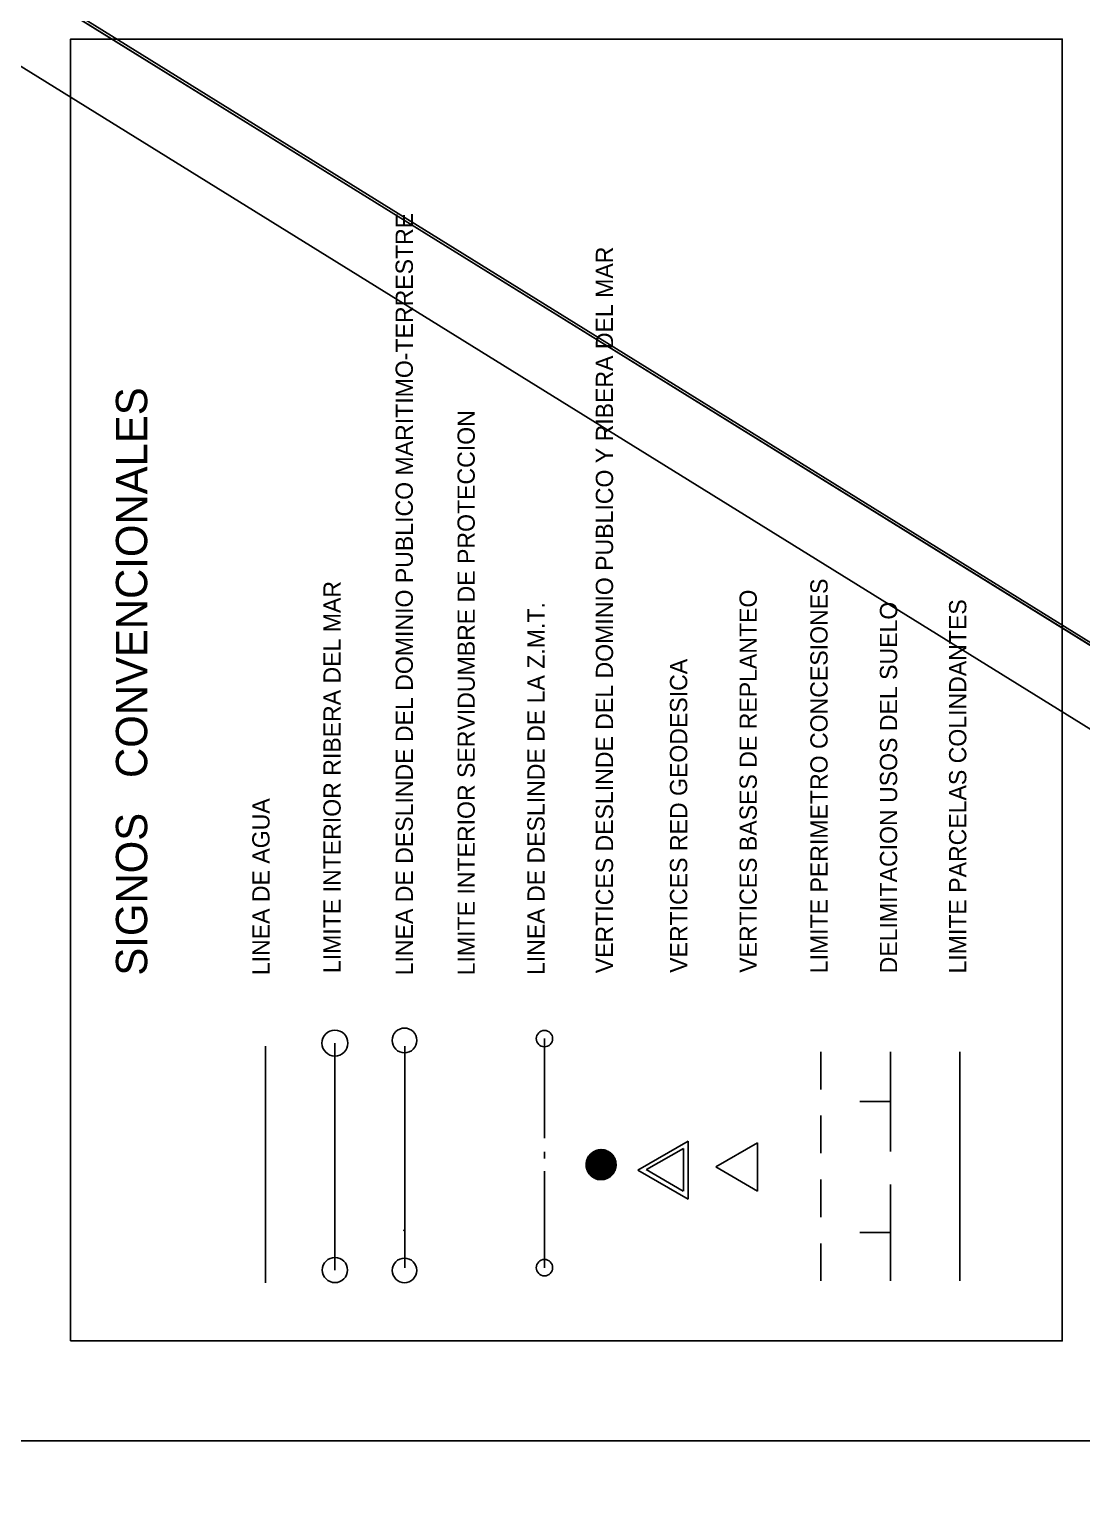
# Model space of a CAD drawing. Extents: x 730654 to 731244, y 4379381 to 4380408.
# Drawn here: x 730786.8 to 730862.4, y 4380216 to 4380322.5 of the extents above; entities that cross this region are included whole.
import ezdxf
from ezdxf.enums import TextEntityAlignment as Align

# ---------------------------------------------------------------- set-up
doc = ezdxf.new("R2010")
doc.units = 0
doc.linetypes.add('DASHED', pattern=[0])
doc.layers.get('0').update_dxf_attribs({"linetype": 'CONTINUOUS'})

msp = doc.modelspace()

# ---------------------------------------------------------------- linework, layer by layer
at = {"color": 0, "linetype": 'CONTINUOUS'}
for p, q in [((730803.77, 4380232.37), (730803.77, 4380249.37)), ((730813.79, 4380233.45), (730813.79, 4380249.37)), ((730823.83, 4380242.75), (730823.83, 4380249.92)), ((730843.69, 4380246.27), (730843.69, 4380248.97)), ((730843.69, 4380246.27), (730843.69, 4380248.97)), ((730848.69, 4380241.8), (730848.69, 4380248.97)), ((730848.69, 4380245.39), (730846.5, 4380245.39)), ((730843.69, 4380241.68), (730843.69, 4380244.38)), ((730843.69, 4380241.68), (730843.69, 4380244.38)), ((730823.83, 4380241.3), (730823.83, 4380241.78)), ((730834.15, 4380242.55), (730830.54, 4380240.47)), ((730834.15, 4380242.55), (730830.54, 4380240.47)), ((730833.83, 4380242.03), (730831.16, 4380240.5)), ((730833.83, 4380238.96), (730833.83, 4380242.03)), ((730834.15, 4380238.38), (730834.15, 4380242.55)), ((730834.15, 4380238.38), (730834.15, 4380242.55)), ((730839.15, 4380242.42), (730836.14, 4380240.69)), ((730839.15, 4380242.42), (730836.14, 4380240.69)), ((730839.15, 4380238.95), (730839.15, 4380242.42)), ((730839.15, 4380238.95), (730839.15, 4380242.42)), ((730831.14, 4380240.5), (730833.8, 4380238.96)), ((730836.14, 4380240.69), (730839.15, 4380238.95)), ((730836.14, 4380240.69), (730839.15, 4380238.95)), ((730823.83, 4380233.45), (730823.83, 4380240.38)), ((730830.54, 4380240.47), (730834.15, 4380238.38)), ((730830.54, 4380240.47), (730834.15, 4380238.38)), ((730843.69, 4380237.09), (730843.69, 4380239.79)), ((730843.69, 4380237.09), (730843.69, 4380239.79)), ((730848.69, 4380232.5), (730848.69, 4380239.43)), ((730843.69, 4380232.5), (730843.69, 4380235.2)), ((730843.69, 4380232.5), (730843.69, 4380235.2)), ((730848.69, 4380235.97), (730846.5, 4380235.97))]:
    msp.add_line(p, q, dxfattribs=at)
at = {"color": 0, "linetype": 'DASHED'}
for p, q in [((730808.77, 4380233.28), (730808.77, 4380249.6)), ((730853.69, 4380232.5), (730853.69, 4380248.97))]:
    msp.add_line(p, q, dxfattribs=at)
at = {"color": 0, "linetype": 'CONTINUOUS'}
msp.add_lwpolyline([(730789.77, 4380228.19), (730789.77, 4380321.78), (730861.04, 4380321.78), (730861.04, 4380228.19)], close=True, dxfattribs=at)
for centre, radius in [((730808.77, 4380249.6), 0.933), ((730813.77, 4380249.79), 0.89), ((730823.83, 4380249.92), 0.588), ((730808.77, 4380233.28), 0.907), ((730813.77, 4380233.25), 0.88), ((730823.83, 4380233.45), 0.588)]:
    msp.add_circle(centre, radius, dxfattribs=at)
msp.add_point((730813.74, 4380236.14), dxfattribs=at)
msp.add_point((730813.74, 4380236.14), dxfattribs=at)
msp.add_point((730813.74, 4380236.14), dxfattribs=at)
msp.add_point((730813.74, 4380236.14), dxfattribs=at)
msp.add_point((730813.74, 4380236.14), dxfattribs=at)
msp.add_point((730813.74, 4380236.14), dxfattribs=at)

# ---------------------------------------------------------------- texts
for s, p in [('LINEA DE DESLINDE DEL DOMINIO PUBLICO MARITIMO-TERRESTRE', (730814.37, 4380254.47)), ('VERTICES DESLINDE DEL DOMINIO PUBLICO Y RIBERA DEL MAR', (730828.76, 4380254.62)), ('LIMITE INTERIOR SERVIDUMBRE DE PROTECCION', (730818.82, 4380254.47)), ('LIMITE INTERIOR RIBERA DEL MAR', (730809.18, 4380254.63)), ('VERTICES BASES DE REPLANTEO', (730839.09, 4380254.65)), ('LIMITE PERIMETRO CONCESIONES', (730844.18, 4380254.62)), ('LINEA DE DESLINDE DE LA Z.M.T.', (730823.84, 4380254.49)), ('DELIMITACION USOS DEL SUELO', (730849.18, 4380254.61)), ('LIMITE PARCELAS COLINDANTES', (730854.15, 4380254.6)), ('VERTICES RED GEODESICA', (730834.09, 4380254.65)), ('LINEA DE AGUA', (730804.07, 4380254.48))]:
    msp.add_text(s, height=1.24, rotation=90, dxfattribs=at).set_placement(p)
msp.add_text('SIGNOS   CONVENCIONALES   ', height=2.25, rotation=90, dxfattribs=at).set_placement((730794.15, 4380276.85), align=Align.MIDDLE)

# ---------------------------------------------------------------- meshes
mesh = msp.add_polyface(dxfattribs=at)
corners = [(730654.5, 4379381), (730654.5, 4379381), (730654.5, 4379571.96), (730962.5, 4379381), (730654.5, 4379746.49), (731244, 4379381), (730654.5, 4380407.5), (731244, 4380042.01), (731244, 4380407.5)]
mesh.append_faces([[corners[k] for k in face] for face in [(0, 1, 3, 2), (2, 3, 5, 4), (4, 5, 7, 6), (6, 7, 8, 8)]], dxfattribs={"vtx0": -1, "vtx2": -1, "color": 0})
mesh = msp.add_polyface(dxfattribs=at)
corners = [(730664.5, 4380221), (730664.5, 4380221), (730664.5, 4380395.27), (730945.58, 4380221), (730664.5, 4380401.5), (730945.58, 4380227.23), (730945.58, 4380401.5)]
mesh.append_faces([[corners[k] for k in face] for face in [(0, 1, 3, 2), (2, 3, 5, 4), (4, 5, 6, 6)]], dxfattribs={"vtx0": -1, "vtx2": -1, "color": 0})
mesh = msp.add_polyface(dxfattribs=at)
corners = [(730827.35, 4380239.93), (730827.29, 4380239.97), (730827.37, 4380239.92), (730827.23, 4380240.01), (730827.4, 4380239.91), (730827.22, 4380240.02), (730827.41, 4380239.9), (730827.18, 4380240.05), (730827.47, 4380239.87), (730827.18, 4380240.05), (730827.47, 4380239.87), (730827.16, 4380240.07), (730827.53, 4380239.84), (730827.13, 4380240.1), (730827.57, 4380239.83), (730827.11, 4380240.12), (730827.6, 4380239.82), (730827.09, 4380240.15), (730827.65, 4380239.8), (730827.08, 4380240.16), (730827.66, 4380239.8), (730827.04, 4380240.2), (730827.69, 4380239.8), (730827.02, 4380240.23), (730827.73, 4380239.79), (730827, 4380240.26), (730827.77, 4380239.78), (730826.99, 4380240.28), (730827.8, 4380239.78), (730826.97, 4380240.32), (730827.84, 4380239.78), (730826.95, 4380240.35), (730827.87, 4380239.78), (730826.93, 4380240.38), (730827.9, 4380239.78), (730826.92, 4380240.41), (730827.94, 4380239.78), (730826.91, 4380240.44), (730827.97, 4380239.78), (730826.9, 4380240.46), (730828, 4380239.78), (730826.88, 4380240.5), (730828.03, 4380239.78), (730826.87, 4380240.53), (730828.07, 4380239.79), (730826.86, 4380240.57), (730828.11, 4380239.8), (730826.85, 4380240.6), (730828.14, 4380239.8), (730826.84, 4380240.64), (730828.18, 4380239.81), (730826.83, 4380240.67), (730828.21, 4380239.82), (730826.83, 4380240.7), (730828.24, 4380239.83), (730826.83, 4380240.73), (730828.27, 4380239.84), (730826.83, 4380240.77), (730828.3, 4380239.86), (730826.83, 4380240.8), (730828.33, 4380239.87), (730826.82, 4380240.84), (730828.36, 4380239.88), (730826.82, 4380240.88), (730828.4, 4380239.9), (730826.82, 4380240.91), (730828.43, 4380239.91), (730826.82, 4380240.94), (730828.46, 4380239.93), (730826.83, 4380240.98), (730828.49, 4380239.95), (730826.83, 4380241.01), (730828.51, 4380239.97), (730826.84, 4380241.04), (730828.54, 4380239.99), (730826.85, 4380241.08), (730828.57, 4380240.01), (730826.85, 4380241.11), (730828.59, 4380240.03), (730826.86, 4380241.14), (730828.62, 4380240.05), (730826.87, 4380241.18), (730828.65, 4380240.08), (730826.88, 4380241.21), (730828.67, 4380240.1), (730826.89, 4380241.24), (730828.69, 4380240.12), (730826.91, 4380241.27), (730828.72, 4380240.15), (730826.92, 4380241.3), (730828.74, 4380240.17), (730826.93, 4380241.33), (730828.76, 4380240.2), (730826.95, 4380241.37), (730828.78, 4380240.23), (730826.96, 4380241.4), (730828.8, 4380240.26), (730826.98, 4380241.43), (730828.82, 4380240.29), (730827, 4380241.46), (730828.84, 4380240.32), (730827.02, 4380241.48), (730828.85, 4380240.34), (730827.04, 4380241.51), (730828.87, 4380240.38), (730827.06, 4380241.54), (730828.88, 4380240.41), (730827.09, 4380241.57), (730828.9, 4380240.44), (730827.11, 4380241.59), (730828.91, 4380240.47), (730827.13, 4380241.61), (730828.92, 4380240.5), (730827.16, 4380241.64), (730828.93, 4380240.54), (730827.18, 4380241.66), (730828.94, 4380240.57), (730827.21, 4380241.68), (730828.95, 4380240.6), (730827.24, 4380241.71), (730828.96, 4380240.64), (730827.26, 4380241.73), (730828.97, 4380240.67), (730827.29, 4380241.74), (730828.97, 4380240.7), (730827.32, 4380241.76), (730828.97, 4380240.73), (730827.35, 4380241.78), (730828.98, 4380240.77), (730827.38, 4380241.8), (730828.98, 4380240.81), (730827.41, 4380241.81), (730828.98, 4380240.84), (730827.44, 4380241.83), (730828.98, 4380240.88), (730827.47, 4380241.85), (730828.98, 4380240.91), (730827.5, 4380241.86), (730828.97, 4380240.95), (730827.53, 4380241.87), (730828.97, 4380240.98), (730827.56, 4380241.88), (730828.97, 4380241.01), (730827.59, 4380241.89), (730828.96, 4380241.04), (730827.63, 4380241.9), (730828.95, 4380241.08), (730827.66, 4380241.91), (730828.95, 4380241.11), (730827.7, 4380241.92), (730828.94, 4380241.15), (730827.73, 4380241.92), (730828.93, 4380241.18), (730827.76, 4380241.93), (730828.92, 4380241.21), (730827.8, 4380241.93), (730828.91, 4380241.24), (730827.83, 4380241.93), (730828.9, 4380241.27), (730827.86, 4380241.93), (730828.88, 4380241.3), (730827.9, 4380241.94), (730828.86, 4380241.34), (730827.9, 4380241.94), (730828.85, 4380241.37), (730827.94, 4380241.93), (730828.84, 4380241.39), (730827.97, 4380241.93), (730828.82, 4380241.43), (730828.01, 4380241.93), (730828.79, 4380241.46), (730828.04, 4380241.93), (730828.78, 4380241.48), (730828.06, 4380241.93), (730828.75, 4380241.52), (730828.11, 4380241.92), (730828.74, 4380241.54), (730828.15, 4380241.91), (730828.72, 4380241.56), (730828.17, 4380241.9), (730828.69, 4380241.59), (730828.21, 4380241.89), (730828.67, 4380241.61), (730828.24, 4380241.88), (730828.65, 4380241.64), (730828.29, 4380241.86), (730828.59, 4380241.68), (730828.3, 4380241.86), (730828.59, 4380241.68), (730828.3, 4380241.86), (730828.57, 4380241.7), (730828.36, 4380241.83), (730828.56, 4380241.71), (730828.48, 4380241.76), (730828.38, 4380241.82), (730828.54, 4380241.73), (730828.44, 4380241.79), (730828.42, 4380241.8), (730828.43, 4380241.8)]
mesh.append_faces([[corners[k] for k in face] for face in [(0, 0, 2, 1), (1, 2, 4, 3), (3, 4, 6, 5), (5, 6, 8, 7), (7, 8, 10, 9), (9, 10, 12, 11), (11, 12, 14, 13), (13, 14, 16, 15), (15, 16, 18, 17), (17, 18, 20, 19), (19, 20, 22, 21), (21, 22, 24, 23), (23, 24, 26, 25), (25, 26, 28, 27), (27, 28, 30, 29), (29, 30, 32, 31), (31, 32, 34, 33), (33, 34, 36, 35), (35, 36, 38, 37), (37, 38, 40, 39), (39, 40, 42, 41), (41, 42, 44, 43), (43, 44, 46, 45), (45, 46, 48, 47), (47, 48, 50, 49), (49, 50, 52, 51), (51, 52, 54, 53), (53, 54, 56, 55), (55, 56, 58, 57), (57, 58, 60, 59), (59, 60, 62, 61), (61, 62, 64, 63), (63, 64, 66, 65), (65, 66, 68, 67), (67, 68, 70, 69), (69, 70, 72, 71), (71, 72, 74, 73), (73, 74, 76, 75), (75, 76, 78, 77), (77, 78, 80, 79), (79, 80, 82, 81), (81, 82, 84, 83), (83, 84, 86, 85), (85, 86, 88, 87), (87, 88, 90, 89), (89, 90, 92, 91), (91, 92, 94, 93), (93, 94, 96, 95), (95, 96, 98, 97), (97, 98, 100, 99), (99, 100, 102, 101), (101, 102, 104, 103), (103, 104, 106, 105), (105, 106, 108, 107), (107, 108, 110, 109), (109, 110, 112, 111), (111, 112, 114, 113), (113, 114, 116, 115), (115, 116, 118, 117), (117, 118, 120, 119), (119, 120, 122, 121), (121, 122, 124, 123), (123, 124, 126, 125), (125, 126, 128, 127), (127, 128, 130, 129), (129, 130, 132, 131), (131, 132, 134, 133), (133, 134, 136, 135), (135, 136, 138, 137), (137, 138, 140, 139), (139, 140, 142, 141), (141, 142, 144, 143), (143, 144, 146, 145), (145, 146, 148, 147), (147, 148, 150, 149), (149, 150, 152, 151), (151, 152, 154, 153), (153, 154, 156, 155), (155, 156, 158, 157), (157, 158, 160, 159), (159, 160, 162, 161), (163, 162, 164, 165), (165, 164, 166, 167), (167, 166, 168, 169), (169, 168, 170, 171), (171, 170, 172, 173), (173, 172, 174, 175), (175, 174, 176, 177), (177, 176, 178, 179), (179, 178, 180, 181), (181, 180, 182, 183), (183, 182, 184, 185), (185, 184, 186, 187), (187, 186, 188, 189), (189, 188, 190, 191), (191, 190, 192, 194), (194, 193, 196, 197), (193, 192, 195, 195), (197, 196, 198, 198)]], dxfattribs={"vtx0": -1, "vtx2": -1, "color": 0})

doc.saveas('drawing.dxf')
